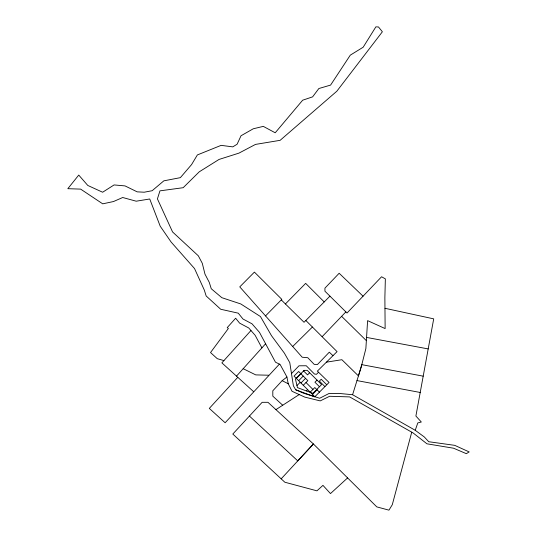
<?xml version="1.0" encoding="UTF-8"?>
<svg xmlns="http://www.w3.org/2000/svg" width="537" height="537" viewBox="0 0 537 537"><rect width="100%" height="100%" fill="white"/><g stroke="black" fill="none" stroke-linecap="round" stroke-linejoin="round"><path stroke-width="0.81" d="M411.738 432.171L392.285 504.713L388.949 510.15L376.793 506.888L313.413 443.985L267.95 402.307L262.143 402.32L232.81 434.044L284.832 482.226L316.958 490.845L322.952 485.354L330.477 493.584L347.6 477.917M352.587 394.722L338.585 393.386L328.953 393.52L319.696 398.246L303.754 393.285L295.665 389.748L293.383 385.841L289.785 362.643L284.368 353.131L271.5 335.706L260.458 316.548L240.784 303.949L221.815 297.673L211.263 288.745L209.276 282.381L204.966 274.112L202.295 263.325L198.328 255.82L172.565 231.944L157.422 198.891L159.945 190.857L183.177 187.695L199.24 171.827L219.049 159.435L238.945 153.126L255.505 144.406L280.133 140.325L336.827 91.223L382.378 31.77L378.498 26.984L375.873 26.85L363.18 47.209L350.292 55.15L330.591 85.088L318.85 88.531L312.608 96.861L302.66 100.204L275.212 132.787L263.305 126.376L253.276 128.779L241.026 135.754L237.106 144.225L232.79 146.87L221.123 145.359L197.374 154.938L191.575 164.584L180.365 177.653L163.832 180.841L152.152 190.716L144.218 192.212L137.183 191.85L125.014 185.903L114.079 184.936L102.621 192.239L87.793 185.453L78.744 175.075L67.823 188.688L80.637 189.118L102.728 203.838L113.488 201.543L122.698 197.509L136.197 201.2L149.729 198.985L160.201 226.178L171.149 242.08L194.535 268.56L204.275 289.993L206.174 295.988L220.714 309.258L238.267 313.172L242.986 319.018L252.028 323.824L259.499 332.383L275.468 362.18L280.119 364.469L286.892 376.9L288.241 383.767L292.061 391.305L304.768 397.112L320.233 400.897L329.611 396.272L349.647 396.91L413.107 432.95L426.955 443.81L453.53 448.207L466.338 453.671L469.177 451.919L454.711 445.341L428.727 441.723L424.324 436.97L415.222 430.278L352.587 394.722L361.193 367.039L365.872 348.587L367.603 320.629L385.136 328.584L384.875 297.673L385.358 278.864L381.572 276.763L347.016 313.024L324.945 291.202L324.932 288.147L339.156 273.252L363.052 296.202M415.222 430.278L417.799 422.928L421.317 422.008L415.893 416.034L433.708 318.857L384.995 308.298M250.954 330.524L221.882 362.864L253.618 391.674M236.495 376.135L265.6 343.767M237.79 377.31L209.309 408.395L225.131 422.76L279.408 364.12M286.919 377.048L282.16 380.673L272.803 390.795L272.816 396.158L282.724 405.24M281.173 478.85L313.413 443.985L297.78 460.894L249.437 416.054M322.113 336.712L345.841 311.916M291.477 373.577L298.981 365.804L306.265 365.757L314.44 374.014L316.461 374.302L318.548 372.242M265.533 315.91L281.818 299.351L254.41 272.111L239.77 286.879L302.21 357.233L307.788 357.716L314.185 364.354L317.434 364.549L329.295 352.185L332.967 355.682M329.933 296.156L304.049 322.287L285.416 303.969L305.66 283.375L324.214 301.928M296.337 378.404L300.928 373.779M298.646 380.699L303.237 376.075M296.954 385.532L300.196 382.277M309.654 372.759L307.54 374.88L303.573 370.939M300.955 382.995L305.546 378.37M303.251 385.311L307.862 380.666L298.619 371.483L294.028 376.101L314.823 396.769L329.053 382.451L317.38 371.107L337.061 351.628L305.842 320.475M306.312 390.909L307.587 389.62M317.045 380.102L314.937 382.23L319.468 386.734M310.178 392.198L314.789 387.553L319.414 392.151M312.514 394.473L317.105 389.849M292.692 346.506L312.413 327.033M275.944 409.63L299.196 394.567M326.415 362.166L341.881 359.709L358.441 375.9L361.797 364.657L423.203 376.168M268.695 375.222L255.753 374.893L243.18 368.697M366.563 337.417L428.197 348.922M356.984 380.585L420.216 392.473M223.916 360.596L217.27 358.676L210.524 352.561L228.393 328.456L227.225 327.61L235.656 318.233L239.603 323.126L248.732 327.973L255.182 335.363L261.895 347.889M295.665 389.748L314.776 396.816M282.16 380.673L288.241 383.767M341.619 316.327L366.362 340.639M281.281 299.894L285.416 303.969M326.758 384.754L321.213 379.243L319.381 381.089L324.925 386.6M306.003 382.532L312.937 389.426M304.13 370.376L295.457 379.102L297.444 387.627L312.903 393.339L321.582 384.606L307.238 370.355L304.13 370.376"/></g></svg>
